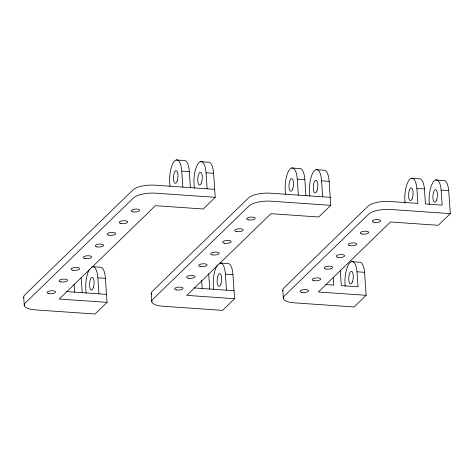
<?xml version="1.0" encoding="UTF-8"?>
<svg xmlns="http://www.w3.org/2000/svg" width="474" height="474" viewBox="0 0 474 474"><rect width="100%" height="100%" fill="white"/><g stroke="black" fill="none" stroke-linecap="round" stroke-linejoin="round"><path stroke-width="0.71" d="M92.329 266.69L99.901 267.218A17.07 6.008 -86 0 1 105.412 278.351L107.047 302.353L95.025 314.025L35.26 309.877A17.07 5.836 -3.9 0 1 25.335 302.939L133.532 197.907A17.07 5.836 -3.9 0 1 155.478 193.179L215.243 197.32L213.608 173.318A17.07 6.008 -86 0 0 208.098 162.191L200.532 161.664M215.243 197.32L203.222 208.993L155.413 205.675L59.232 299.035L107.047 302.353M226.477 290.171L225.387 274.168A17.07 6.008 -86 0 0 219.877 263.034L227.449 263.562A17.07 6.008 -86 0 1 232.953 274.695L234.594 298.697L222.573 310.363L162.801 306.222A17.07 5.836 -3.9 0 1 152.877 299.278L249.051 205.917A17.07 5.836 -3.9 0 1 271.004 201.189L330.769 205.337L329.134 181.335A17.07 6.008 -86 0 0 323.624 170.202L316.051 169.674M330.769 205.337L318.747 217.003L270.932 213.691L186.78 295.379L234.594 298.697M351.507 261.672L359.073 262.199A17.105 6.02 -86 0 1 364.577 272.313L366.147 295.314L354.125 306.986L294.36 302.839A17.07 5.836 -3.9 0 1 284.43 295.9L368.582 214.212A17.07 5.836 -3.9 0 1 390.535 209.478L450.3 213.626L448.73 190.625A17.105 6.02 -86 0 0 443.231 180.505L435.659 179.984M450.3 213.626L438.278 225.298L390.463 221.98L318.332 292.002L366.147 295.314M176.227 159.975L183.793 160.502A17.07 6.008 -86 0 1 189.304 171.635L190.394 187.639M291.747 167.992L299.319 168.513A17.07 6.008 -86 0 1 304.829 179.646L305.92 195.649M411.355 178.295L418.921 178.822A17.105 6.02 -86 0 1 424.426 188.936L425.451 203.939L442.183 205.1L441.164 190.098A17.105 6.02 -86 0 0 434.131 180.932A17.105 6.02 -86 0 0 429.142 201.77L429.331 204.626M169.959 186.418L169.71 182.78A17.07 6.008 -86 0 1 174.633 160.941A17.07 6.008 -86 0 1 181.732 171.108L189.304 171.635M194.263 188.101L194.014 184.463A17.07 6.008 -86 0 1 198.938 162.629A17.07 6.008 -86 0 1 206.036 172.797L213.608 173.318M285.484 194.429L285.235 190.791A17.07 6.008 -86 0 1 290.153 168.957A17.07 6.008 -86 0 1 297.257 179.119L304.829 179.646M309.789 196.112L309.54 192.48A17.07 6.008 -86 0 1 314.458 170.64A17.07 6.008 -86 0 1 321.562 180.807L329.134 181.335M405.027 202.937L404.837 200.081A17.105 6.02 -86 0 1 409.82 179.243A17.105 6.02 -86 0 1 416.859 188.415L424.426 188.936M441.164 190.098L448.73 190.625M214.698 189.322L154.933 185.174A17.07 5.836 -3.9 0 0 132.987 189.908L24.784 294.935A17.07 5.836 -3.9 0 0 23.919 298.004M330.224 197.332L270.458 193.191A17.07 5.836 -3.9 0 0 248.506 197.919L152.332 291.279A17.07 5.836 -3.9 0 0 151.461 294.342M345.179 286.314L344.983 283.458A17.105 6.02 -86 0 1 349.972 262.62A17.105 6.02 -86 0 1 357.005 271.786L364.577 272.313M225.387 274.168L232.953 274.695M325.756 284.554L333.726 285.105L333.192 277.249M91.263 267.212A17.07 6.008 -86 0 1 97.84 277.823L105.412 278.351M194.204 287.931L234.049 290.692M66.656 291.587L106.502 294.354M416.859 188.415L417.878 203.411L389.989 201.48A17.07 5.836 -3.9 0 0 368.037 206.208L283.885 287.902A17.07 5.836 -3.9 0 0 283.014 290.965M357.005 271.786L358.03 286.788L341.298 285.626L340.273 270.63M321.562 180.807L322.652 196.811M297.257 179.119L298.347 195.122M282.8 290.218L283.345 298.217M206.036 172.797L207.132 188.794M213.614 289.472L213.365 285.84A17.07 6.008 -86 0 1 217.507 264.901M208.702 273.735L209.739 289.01M201.628 280.484L202.173 288.482M181.732 171.108L182.822 187.112M151.247 293.596L151.793 301.594M97.84 277.823L98.93 293.827M86.067 293.133L85.818 289.496A17.07 6.008 -86 0 1 89.219 269.712M81.155 277.391L82.198 292.665M74.08 284.139L74.625 292.144M23.7 297.251L24.245 305.256M436.631 200.034A6.399 2.252 -86 0 0 435.926 189.641A6.399 2.252 -86 0 0 432.898 198.12A6.399 2.252 -86 0 0 436.631 200.034M412.327 198.351A6.399 2.252 -86 0 0 411.616 187.959A6.399 2.252 -86 0 0 408.594 196.437A6.399 2.252 -86 0 0 412.327 198.351M337.974 257.358A4.266 1.458 -3.9 0 0 344.693 255.913A4.266 1.458 -3.9 0 0 338.697 254.793A4.266 1.458 -3.9 0 0 337.974 257.358M313.924 280.703A4.266 1.458 -3.9 0 0 320.649 279.251A4.266 1.458 -3.9 0 0 314.653 278.137A4.266 1.458 -3.9 0 0 313.924 280.703M301.902 292.369A4.266 1.458 -3.9 0 0 308.627 290.923A4.266 1.458 -3.9 0 0 302.631 289.804A4.266 1.458 -3.9 0 0 301.902 292.369M325.952 269.031A4.266 1.458 -3.9 0 0 332.671 267.579A4.266 1.458 -3.9 0 0 326.675 266.465A4.266 1.458 -3.9 0 0 325.952 269.031M349.996 245.692A4.266 1.458 -3.9 0 0 356.715 244.24A4.266 1.458 -3.9 0 0 350.719 243.126A4.266 1.458 -3.9 0 0 349.996 245.692M362.018 234.02A4.266 1.458 -3.9 0 0 368.736 232.574A4.266 1.458 -3.9 0 0 362.74 231.454A4.266 1.458 -3.9 0 0 362.018 234.02M374.039 222.347A4.266 1.458 -3.9 0 0 380.758 220.902A4.266 1.458 -3.9 0 0 374.762 219.788A4.266 1.458 -3.9 0 0 374.039 222.347M352.478 281.728A6.399 2.252 -86 0 0 351.767 271.329A6.399 2.252 -86 0 0 348.746 279.814A6.399 2.252 -86 0 0 352.478 281.728M200.407 266.572A4.266 1.458 -3.9 0 0 207.126 265.126A4.266 1.458 -3.9 0 0 201.136 264.012A4.266 1.458 -3.9 0 0 200.407 266.572M176.364 289.916A4.266 1.458 -3.9 0 0 183.083 288.465A4.266 1.458 -3.9 0 0 177.092 287.351A4.266 1.458 -3.9 0 0 176.364 289.916M212.429 254.905A4.266 1.458 -3.9 0 0 219.148 253.454A4.266 1.458 -3.9 0 0 213.158 252.34A4.266 1.458 -3.9 0 0 212.429 254.905M188.385 278.244A4.266 1.458 -3.9 0 0 195.104 276.798A4.266 1.458 -3.9 0 0 189.114 275.678A4.266 1.458 -3.9 0 0 188.385 278.244M220.854 284.104A6.399 2.252 -86 0 0 220.149 273.711A6.399 2.252 -86 0 0 217.122 282.19A6.399 2.252 -86 0 0 220.854 284.104M224.451 243.233A4.266 1.458 -3.9 0 0 231.17 241.787A4.266 1.458 -3.9 0 0 225.18 240.668A4.266 1.458 -3.9 0 0 224.451 243.233M236.473 231.567A4.266 1.458 -3.9 0 0 243.192 230.115A4.266 1.458 -3.9 0 0 237.201 229.001A4.266 1.458 -3.9 0 0 236.473 231.567M248.494 219.895A4.266 1.458 -3.9 0 0 255.213 218.449A4.266 1.458 -3.9 0 0 249.223 217.329A4.266 1.458 -3.9 0 0 248.494 219.895M317.029 190.744A6.399 2.252 -86 0 0 316.324 180.351A6.399 2.252 -86 0 0 313.296 188.83A6.399 2.252 -86 0 0 317.029 190.744M292.725 189.061A6.399 2.252 -86 0 0 292.02 178.668A6.399 2.252 -86 0 0 288.992 187.147A6.399 2.252 -86 0 0 292.725 189.061M60.838 281.9A4.266 1.458 -3.9 0 0 67.557 280.454A4.266 1.458 -3.9 0 0 61.567 279.34A4.266 1.458 -3.9 0 0 60.838 281.9M48.816 293.572A4.266 1.458 -3.9 0 0 55.535 292.126A4.266 1.458 -3.9 0 0 49.545 291.006A4.266 1.458 -3.9 0 0 48.816 293.572M93.313 287.765A6.399 2.252 -86 0 0 92.602 277.367A6.399 2.252 -86 0 0 89.574 285.846A6.399 2.252 -86 0 0 93.313 287.765M177.205 181.044A6.399 2.252 -86 0 0 176.494 170.652A6.399 2.252 -86 0 0 173.466 179.131A6.399 2.252 -86 0 0 177.205 181.044M201.509 182.733A6.399 2.252 -86 0 0 200.798 172.34A6.399 2.252 -86 0 0 197.771 180.819A6.399 2.252 -86 0 0 201.509 182.733M72.86 270.233A4.266 1.458 -3.9 0 0 79.579 268.782A4.266 1.458 -3.9 0 0 73.589 267.668A4.266 1.458 -3.9 0 0 72.86 270.233M84.882 258.561A4.266 1.458 -3.9 0 0 91.6 257.115A4.266 1.458 -3.9 0 0 85.61 255.996A4.266 1.458 -3.9 0 0 84.882 258.561M96.903 246.895A4.266 1.458 -3.9 0 0 103.628 245.443A4.266 1.458 -3.9 0 0 97.632 244.329A4.266 1.458 -3.9 0 0 96.903 246.895M108.925 235.222A4.266 1.458 -3.9 0 0 115.65 233.771A4.266 1.458 -3.9 0 0 109.654 232.657A4.266 1.458 -3.9 0 0 108.925 235.222M120.947 223.55A4.266 1.458 -3.9 0 0 127.672 222.105A4.266 1.458 -3.9 0 0 121.676 220.985A4.266 1.458 -3.9 0 0 120.947 223.55M132.969 211.884A4.266 1.458 -3.9 0 0 139.694 210.432A4.266 1.458 -3.9 0 0 133.698 209.318A4.266 1.458 -3.9 0 0 132.969 211.884"/></g></svg>
